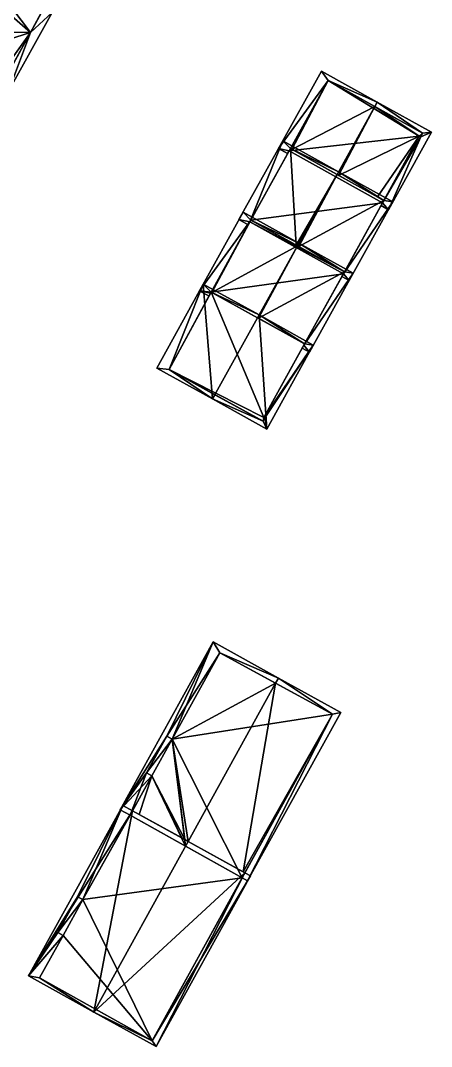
# Model space of a CAD drawing. Extents: x 2679264 to 2679716, y 1246766 to 1247183.
# Drawn here: x 2679441.8 to 2679474.2, y 1246843.3 to 1246924.2 of the extents above; entities that cross this region are included whole.
import ezdxf

# ---------------------------------------------------------------- set-up
doc = ezdxf.new("R2010")
doc.units = 0

msp = doc.modelspace()

# ---------------------------------------------------------------- linework, layer by layer
for points in [[(2679433.05, 1246923.46, 450.191), (2679442.61, 1246923.3, 450.191), (2679436.12, 1246928.98, 450.191)], [(2679442.61, 1246923.3, 450.191), (2679443.46, 1246924.84, 450.191), (2679436.12, 1246928.98, 450.191)], [(2679439.72, 1246927.11, 463.349), (2679442.61, 1246923.3, 460.668), (2679436.73, 1246921.42, 463.267)], [(2679443.55, 1246925, 460.668), (2679442.61, 1246923.3, 460.668), (2679439.72, 1246927.11, 463.349)], [(2679440.88, 1246918.66, 460.219), (2679442.61, 1246923.3, 460.668), (2679444.31, 1246924.86, 460.219)], [(2679444.31, 1246924.86, 460.219), (2679442.61, 1246923.3, 460.668), (2679440.88, 1246918.66, 460.219)], [(2679442.61, 1246923.3, 460.668), (2679443.55, 1246925, 460.668), (2679444.31, 1246924.86, 460.219)], [(2679444.31, 1246924.86, 460.219), (2679443.55, 1246925, 460.668), (2679442.61, 1246923.3, 460.668)], [(2679442.61, 1246923.3, 460.668), (2679443.55, 1246925, 460.668), (2679443.46, 1246924.84, 459.626)], [(2679442.61, 1246923.3, 450.191), (2679442.61, 1246923.3, 460.668), (2679443.46, 1246924.84, 459.626)], [(2679443.46, 1246924.84, 450.191), (2679442.61, 1246923.3, 450.191), (2679443.46, 1246924.84, 459.626)], [(2679433.05, 1246923.46, 450.191), (2679440.43, 1246919.36, 450.191), (2679442.61, 1246923.3, 450.191)], [(2679436.73, 1246921.42, 463.267), (2679442.61, 1246923.3, 460.668), (2679439.96, 1246919.62, 461.002)], [(2679442.61, 1246923.3, 460.668), (2679440.43, 1246919.36, 460.674), (2679439.96, 1246919.62, 461.002)], [(2679440.88, 1246918.66, 460.219), (2679440.36, 1246919.23, 460.674), (2679442.61, 1246923.3, 460.668)], [(2679442.61, 1246923.3, 460.668), (2679440.36, 1246919.23, 460.674), (2679440.88, 1246918.66, 460.219)], [(2679440.43, 1246919.36, 450.191), (2679440.43, 1246919.36, 460.674), (2679442.61, 1246923.3, 460.668)], [(2679442.61, 1246923.3, 450.191), (2679440.43, 1246919.36, 450.191), (2679442.61, 1246923.3, 460.668)], [(2679462.16, 1246914.15, 457.906), (2679465.55, 1246920.25, 457.906), (2679466.08, 1246919.52, 458.397)], [(2679466.08, 1246919.52, 458.397), (2679465.55, 1246920.25, 457.906), (2679462.16, 1246914.15, 457.906)], [(2679465.55, 1246920.25, 457.906), (2679469.95, 1246917.81, 460.9), (2679466.08, 1246919.52, 458.397)], [(2679466.08, 1246919.52, 458.397), (2679469.95, 1246917.81, 460.9), (2679465.55, 1246920.25, 457.906)], [(2679462.16, 1246914.15, 457.906), (2679466.08, 1246919.52, 458.397), (2679463, 1246913.97, 458.397)], [(2679463, 1246913.97, 458.397), (2679466.08, 1246919.52, 458.397), (2679462.16, 1246914.15, 457.906)], [(2679473.27, 1246915.12, 449.024), (2679466.08, 1246919.52, 449.024), (2679463, 1246913.97, 449.024)], [(2679463.21, 1246914.07, 458.474), (2679463.1, 1246914.14, 458.398), (2679466.08, 1246919.52, 458.397)], [(2679463.1, 1246914.14, 449.024), (2679466.08, 1246919.52, 458.397), (2679463.1, 1246914.14, 458.397)], [(2679463.1, 1246914.14, 449.024), (2679466.08, 1246919.52, 449.024), (2679466.08, 1246919.52, 458.397)], [(2679469.76, 1246917.46, 460.9), (2679463.21, 1246914.07, 458.474), (2679466.08, 1246919.52, 458.397)], [(2679469.95, 1246917.81, 460.9), (2679469.76, 1246917.46, 460.9), (2679466.08, 1246919.52, 458.397)], [(2679466.08, 1246919.52, 458.397), (2679469.76, 1246917.46, 460.9), (2679469.95, 1246917.81, 460.9)], [(2679473.53, 1246915.36, 458.255), (2679469.76, 1246917.46, 460.9), (2679466.08, 1246919.52, 449.024)], [(2679473.53, 1246915.36, 449.024), (2679473.53, 1246915.36, 458.255), (2679466.08, 1246919.52, 449.024)], [(2679469.76, 1246917.46, 460.9), (2679466.08, 1246919.52, 458.397), (2679466.08, 1246919.52, 449.024)], [(2679473.27, 1246915.12, 449.024), (2679473.53, 1246915.36, 449.024), (2679466.08, 1246919.52, 449.024)], [(2679469.76, 1246917.46, 460.9), (2679466.78, 1246912.09, 460.9), (2679463.21, 1246914.07, 458.474)], [(2679466.78, 1246912.09, 460.9), (2679469.76, 1246917.46, 460.9), (2679466.9, 1246912.03, 460.815)], [(2679469.76, 1246917.46, 460.9), (2679473.27, 1246915.12, 458.323), (2679466.9, 1246912.03, 460.815)], [(2679473.53, 1246915.36, 458.255), (2679469.76, 1246917.46, 460.9), (2679469.95, 1246917.81, 460.9)], [(2679469.95, 1246917.81, 460.9), (2679469.76, 1246917.46, 460.9), (2679473.53, 1246915.36, 458.255)], [(2679473.53, 1246915.36, 458.255), (2679473.27, 1246915.12, 458.323), (2679469.76, 1246917.46, 460.9)], [(2679473.53, 1246915.36, 458.255), (2679469.95, 1246917.81, 460.9), (2679474.23, 1246915.44, 457.906)], [(2679474.23, 1246915.44, 457.906), (2679469.95, 1246917.81, 460.9), (2679473.53, 1246915.36, 458.255)], [(2679470.38, 1246909.87, 449.024), (2679473.27, 1246915.12, 449.024), (2679463, 1246913.97, 449.024)], [(2679466.9, 1246912.03, 460.815), (2679473.27, 1246915.12, 458.323), (2679469.97, 1246910.33, 458.67)], [(2679473.27, 1246915.12, 458.323), (2679470.48, 1246910.04, 458.314), (2679469.97, 1246910.33, 458.67)], [(2679470.38, 1246909.87, 458.314), (2679473.27, 1246915.12, 458.323), (2679473.38, 1246915.07, 458.252)], [(2679473.38, 1246915.07, 458.252), (2679473.27, 1246915.12, 458.323), (2679470.38, 1246909.87, 458.314)], [(2679470.84, 1246909.32, 457.906), (2679470.38, 1246909.87, 458.314), (2679473.38, 1246915.07, 458.252)], [(2679473.38, 1246915.07, 458.252), (2679470.38, 1246909.87, 458.314), (2679470.84, 1246909.32, 457.906)], [(2679473.27, 1246915.12, 449.024), (2679470.48, 1246910.04, 458.314), (2679473.27, 1246915.12, 458.323)], [(2679473.27, 1246915.12, 449.024), (2679470.48, 1246910.04, 449.024), (2679470.48, 1246910.04, 458.314)], [(2679470.84, 1246909.32, 457.906), (2679473.38, 1246915.07, 458.252), (2679474.23, 1246915.44, 457.906)], [(2679474.23, 1246915.44, 457.906), (2679473.38, 1246915.07, 458.252), (2679470.84, 1246909.32, 457.906)], [(2679473.53, 1246915.36, 458.255), (2679473.38, 1246915.07, 458.252), (2679473.27, 1246915.12, 458.323)], [(2679473.27, 1246915.12, 449.024), (2679473.38, 1246915.07, 449.024), (2679473.53, 1246915.36, 449.024)], [(2679473.27, 1246915.12, 458.323), (2679473.38, 1246915.07, 458.252), (2679473.27, 1246915.12, 449.024)], [(2679473.27, 1246915.12, 449.024), (2679473.38, 1246915.07, 458.252), (2679473.38, 1246915.07, 449.024)], [(2679473.38, 1246915.07, 458.252), (2679473.53, 1246915.36, 458.255), (2679474.23, 1246915.44, 457.906)], [(2679474.23, 1246915.44, 457.906), (2679473.53, 1246915.36, 458.255), (2679473.38, 1246915.07, 458.252)], [(2679473.38, 1246915.07, 458.252), (2679473.53, 1246915.36, 458.255), (2679473.53, 1246915.36, 449.024)], [(2679473.38, 1246915.07, 449.024), (2679473.38, 1246915.07, 458.252), (2679473.53, 1246915.36, 449.024)], [(2679462.5, 1246914.75, 458.995), (2679459.9, 1246908.36, 459.465), (2679459.05, 1246908.54, 458.994)], [(2679459.05, 1246908.54, 458.994), (2679459.9, 1246908.36, 459.465), (2679462.5, 1246914.75, 458.995)], [(2679462.5, 1246914.75, 458.995), (2679463.1, 1246914.14, 459.464), (2679459.9, 1246908.36, 459.465)], [(2679459.9, 1246908.36, 459.465), (2679463.1, 1246914.14, 459.464), (2679462.5, 1246914.75, 458.995)], [(2679463.1, 1246914.14, 459.464), (2679459.99, 1246908.51, 459.468), (2679459.9, 1246908.36, 459.465)], [(2679463.1, 1246914.14, 459.464), (2679459.9, 1246908.36, 459.465), (2679463, 1246913.96, 458.397)], [(2679459.99, 1246908.51, 459.468), (2679463.1, 1246914.14, 459.464), (2679463.57, 1246906.52, 461.791)], [(2679462.88, 1246913.75, 458.398), (2679462.16, 1246914.15, 457.906), (2679463, 1246913.97, 458.397)], [(2679462.16, 1246914.15, 457.906), (2679462.88, 1246913.75, 458.398), (2679463, 1246913.97, 458.397)], [(2679462.5, 1246914.75, 458.995), (2679466.9, 1246912.31, 461.853), (2679463.1, 1246914.14, 459.464)], [(2679463.1, 1246914.14, 459.464), (2679466.9, 1246912.31, 461.853), (2679462.5, 1246914.75, 458.995)], [(2679463, 1246913.97, 449.024), (2679463.1, 1246914.14, 458.397), (2679463, 1246913.97, 458.397)], [(2679463, 1246913.97, 449.024), (2679463.1, 1246914.14, 449.024), (2679463.1, 1246914.14, 458.397)], [(2679463.1, 1246914.14, 458.398), (2679463.1, 1246914.14, 459.464), (2679463, 1246913.96, 458.397)], [(2679463.1, 1246914.14, 459.464), (2679466.78, 1246912.09, 461.853), (2679463.57, 1246906.52, 461.791)], [(2679466.9, 1246912.31, 461.853), (2679466.78, 1246912.09, 461.853), (2679463.1, 1246914.14, 459.464)], [(2679463.1, 1246914.14, 459.464), (2679466.78, 1246912.09, 461.853), (2679466.9, 1246912.31, 461.853)], [(2679466.78, 1246912.09, 461.853), (2679463.1, 1246914.14, 459.464), (2679466.44, 1246912.28, 460.669)], [(2679466.44, 1246912.28, 460.669), (2679463.1, 1246914.14, 459.464), (2679463.1, 1246914.14, 458.398)], [(2679463, 1246913.96, 458.397), (2679459.9, 1246908.36, 459.465), (2679459.9, 1246908.36, 449.024)], [(2679463, 1246913.96, 458.397), (2679459.9, 1246908.36, 449.024), (2679463, 1246913.96, 449.024)], [(2679459.9, 1246908.36, 449.024), (2679459.99, 1246908.51, 449.024), (2679463, 1246913.96, 449.024)], [(2679459.99, 1246908.51, 449.024), (2679470.38, 1246909.87, 449.024), (2679463, 1246913.96, 449.024)], [(2679463.57, 1246906.52, 461.791), (2679466.78, 1246912.09, 461.853), (2679463.66, 1246906.47, 461.853)], [(2679466.78, 1246912.09, 461.853), (2679463.76, 1246906.42, 461.789), (2679463.66, 1246906.47, 461.853)], [(2679470.48, 1246910.04, 459.384), (2679463.76, 1246906.42, 461.789), (2679466.78, 1246912.09, 461.853)], [(2679466.78, 1246912.09, 460.9), (2679466.78, 1246912.09, 461.853), (2679466.44, 1246912.28, 460.669)], [(2679470.48, 1246910.04, 459.384), (2679466.78, 1246912.09, 461.853), (2679466.9, 1246912.31, 461.853)], [(2679466.9, 1246912.31, 461.853), (2679466.78, 1246912.09, 461.853), (2679470.48, 1246910.04, 459.384)], [(2679469.97, 1246910.33, 458.67), (2679470.48, 1246910.04, 459.384), (2679466.78, 1246912.09, 460.9)], [(2679470.48, 1246910.04, 459.384), (2679466.78, 1246912.09, 461.853), (2679466.78, 1246912.09, 460.9)], [(2679471.18, 1246909.94, 458.994), (2679470.48, 1246910.04, 459.384), (2679466.9, 1246912.31, 461.853)], [(2679466.9, 1246912.31, 461.853), (2679470.48, 1246910.04, 459.384), (2679471.18, 1246909.94, 458.994)], [(2679470.48, 1246910.04, 458.314), (2679470.48, 1246910.04, 459.384), (2679469.97, 1246910.33, 458.67)], [(2679459.99, 1246908.51, 449.024), (2679467.36, 1246904.42, 449.024), (2679470.38, 1246909.87, 449.024)], [(2679463.76, 1246906.42, 461.789), (2679470.48, 1246910.04, 459.384), (2679467.36, 1246904.42, 459.378)], [(2679467.29, 1246904.27, 459.375), (2679467.36, 1246904.42, 459.378), (2679470.48, 1246910.04, 459.384)], [(2679471.18, 1246909.94, 458.994), (2679467.29, 1246904.27, 459.375), (2679470.48, 1246910.04, 459.384)], [(2679470.48, 1246910.04, 459.384), (2679467.29, 1246904.27, 459.375), (2679471.18, 1246909.94, 458.994)], [(2679467.29, 1246904.27, 459.375), (2679470.48, 1246910.04, 459.384), (2679470.38, 1246909.87, 458.314)], [(2679471.18, 1246909.94, 458.994), (2679467.74, 1246903.73, 458.994), (2679467.29, 1246904.27, 459.375)], [(2679467.29, 1246904.27, 459.375), (2679467.74, 1246903.73, 458.994), (2679471.18, 1246909.94, 458.994)], [(2679467.29, 1246904.27, 449.024), (2679467.29, 1246904.27, 459.375), (2679470.38, 1246909.87, 458.314)], [(2679470.38, 1246909.87, 449.024), (2679467.29, 1246904.27, 449.024), (2679470.38, 1246909.87, 458.314)], [(2679467.36, 1246904.42, 449.024), (2679467.29, 1246904.27, 449.024), (2679470.38, 1246909.87, 449.024)], [(2679470.38, 1246909.87, 458.314), (2679470.84, 1246909.32, 457.906), (2679470.26, 1246909.65, 458.314)], [(2679470.84, 1246909.32, 457.906), (2679470.38, 1246909.87, 458.314), (2679470.26, 1246909.65, 458.314)], [(2679470.48, 1246910.04, 449.024), (2679470.38, 1246909.87, 458.314), (2679470.48, 1246910.04, 458.314)], [(2679470.48, 1246910.04, 449.024), (2679470.38, 1246909.87, 449.024), (2679470.38, 1246909.87, 458.314)], [(2679470.38, 1246909.87, 458.314), (2679470.48, 1246910.04, 459.384), (2679470.48, 1246910.04, 458.314)], [(2679455.94, 1246902.93, 460.015), (2679459.38, 1246909.13, 460.015), (2679459.99, 1246908.51, 460.512)], [(2679459.99, 1246908.51, 460.512), (2679459.38, 1246909.13, 460.015), (2679455.94, 1246902.93, 460.015)], [(2679455.94, 1246902.93, 460.015), (2679459.99, 1246908.51, 460.512), (2679456.86, 1246902.82, 460.527)], [(2679459.99, 1246908.51, 460.512), (2679455.94, 1246902.93, 460.015), (2679456.86, 1246902.82, 460.527)], [(2679456.86, 1246902.82, 460.527), (2679459.99, 1246908.51, 460.512), (2679456.92, 1246902.79, 460.568)], [(2679459.9, 1246908.36, 459.468), (2679459.99, 1246908.51, 460.512), (2679456.86, 1246902.82, 460.528)], [(2679463.66, 1246906.47, 463.009), (2679456.92, 1246902.79, 460.568), (2679459.99, 1246908.51, 460.512)], [(2679459.05, 1246908.54, 458.994), (2679459.9, 1246908.36, 459.465), (2679459.78, 1246908.14, 459.469)], [(2679459.9, 1246908.36, 459.465), (2679459.05, 1246908.54, 458.994), (2679459.78, 1246908.14, 459.469)], [(2679459.38, 1246909.13, 460.015), (2679463.78, 1246906.69, 463.009), (2679459.99, 1246908.51, 460.512)], [(2679459.99, 1246908.51, 460.512), (2679463.78, 1246906.69, 463.009), (2679459.38, 1246909.13, 460.015)], [(2679459.9, 1246908.36, 459.465), (2679459.99, 1246908.51, 459.468), (2679459.9, 1246908.36, 459.468)], [(2679459.9, 1246908.36, 459.468), (2679459.99, 1246908.51, 459.468), (2679459.99, 1246908.51, 460.512)], [(2679459.9, 1246908.36, 449.024), (2679467.36, 1246904.42, 449.024), (2679459.99, 1246908.51, 449.024)], [(2679463.78, 1246906.69, 463.009), (2679463.66, 1246906.47, 463.009), (2679459.99, 1246908.51, 460.512)], [(2679459.99, 1246908.51, 460.512), (2679463.66, 1246906.47, 463.009), (2679463.78, 1246906.69, 463.009)], [(2679463.66, 1246906.47, 463.009), (2679459.99, 1246908.51, 460.512), (2679463.29, 1246906.68, 461.615)], [(2679463.29, 1246906.68, 461.615), (2679459.99, 1246908.51, 460.512), (2679459.99, 1246908.51, 459.468)], [(2679459.9, 1246908.36, 459.468), (2679456.86, 1246902.82, 460.528), (2679456.86, 1246902.82, 449.024)], [(2679456.86, 1246902.82, 449.024), (2679459.9, 1246908.36, 449.024), (2679459.9, 1246908.36, 459.468)], [(2679467.28, 1246904.27, 449.024), (2679459.9, 1246908.36, 449.024), (2679456.86, 1246902.82, 449.024)], [(2679459.78, 1246908.14, 459.469), (2679459.9, 1246908.36, 459.465), (2679459.9, 1246908.36, 459.468)], [(2679459.9, 1246908.36, 459.468), (2679459.9, 1246908.36, 459.465), (2679459.78, 1246908.14, 459.469)], [(2679459.9, 1246908.36, 459.468), (2679459.9, 1246908.36, 449.024), (2679459.9, 1246908.36, 459.465)], [(2679459.9, 1246908.36, 449.024), (2679467.28, 1246904.27, 449.024), (2679467.36, 1246904.42, 449.024)], [(2679463.66, 1246906.47, 463.009), (2679460.51, 1246900.8, 463.009), (2679456.92, 1246902.79, 460.568)], [(2679463.66, 1246906.47, 463.009), (2679460.58, 1246900.76, 462.963), (2679460.51, 1246900.8, 463.009)], [(2679467.36, 1246904.42, 460.417), (2679460.58, 1246900.76, 462.963), (2679463.66, 1246906.47, 463.009)], [(2679463.66, 1246906.47, 461.853), (2679463.66, 1246906.47, 463.009), (2679463.29, 1246906.68, 461.615)], [(2679467.36, 1246904.42, 460.417), (2679463.66, 1246906.47, 463.009), (2679463.78, 1246906.69, 463.009)], [(2679463.78, 1246906.69, 463.009), (2679463.66, 1246906.47, 463.009), (2679467.36, 1246904.42, 460.417)], [(2679466.89, 1246904.68, 459.692), (2679467.36, 1246904.42, 460.417), (2679463.66, 1246906.47, 461.853)], [(2679467.36, 1246904.42, 460.417), (2679463.66, 1246906.47, 463.009), (2679463.66, 1246906.47, 461.853)], [(2679467.36, 1246904.42, 460.417), (2679463.78, 1246906.69, 463.009), (2679468.06, 1246904.32, 460.015)], [(2679468.06, 1246904.32, 460.015), (2679463.78, 1246906.69, 463.009), (2679467.36, 1246904.42, 460.417)], [(2679460.58, 1246900.76, 462.963), (2679467.36, 1246904.42, 460.417), (2679464.22, 1246898.74, 460.415)], [(2679464.16, 1246898.63, 460.415), (2679467.36, 1246904.42, 460.417), (2679468.06, 1246904.32, 460.015)], [(2679468.06, 1246904.32, 460.015), (2679467.36, 1246904.42, 460.417), (2679464.16, 1246898.63, 460.415)], [(2679467.36, 1246904.42, 460.417), (2679467.28, 1246904.27, 459.378), (2679464.22, 1246898.74, 460.415)], [(2679467.36, 1246904.42, 459.378), (2679467.36, 1246904.42, 460.417), (2679466.89, 1246904.68, 459.692)], [(2679467.36, 1246904.42, 459.378), (2679467.29, 1246904.27, 459.375), (2679467.28, 1246904.27, 459.378)], [(2679467.36, 1246904.42, 449.024), (2679467.28, 1246904.27, 449.024), (2679467.29, 1246904.27, 449.024)], [(2679467.36, 1246904.42, 459.378), (2679467.28, 1246904.27, 459.378), (2679467.36, 1246904.42, 460.417)], [(2679464.22, 1246898.74, 449.024), (2679467.28, 1246904.27, 449.024), (2679456.86, 1246902.82, 449.024)], [(2679464.61, 1246898.09, 460.015), (2679464.16, 1246898.63, 460.415), (2679468.06, 1246904.32, 460.015)], [(2679468.06, 1246904.32, 460.015), (2679464.16, 1246898.63, 460.415), (2679464.61, 1246898.09, 460.015)], [(2679464.22, 1246898.74, 449.024), (2679464.22, 1246898.74, 460.415), (2679467.28, 1246904.27, 459.378)], [(2679467.28, 1246904.27, 449.024), (2679464.22, 1246898.74, 449.024), (2679467.28, 1246904.27, 459.378)], [(2679467.29, 1246904.27, 459.375), (2679467.74, 1246903.73, 458.994), (2679467.16, 1246904.05, 459.378)], [(2679467.28, 1246904.27, 459.378), (2679467.29, 1246904.27, 459.375), (2679467.16, 1246904.05, 459.378)], [(2679467.74, 1246903.73, 458.994), (2679467.29, 1246904.27, 459.375), (2679467.16, 1246904.05, 459.378)], [(2679467.16, 1246904.05, 459.378), (2679467.29, 1246904.27, 459.375), (2679467.28, 1246904.27, 459.378)], [(2679467.28, 1246904.27, 449.024), (2679467.28, 1246904.27, 459.378), (2679467.29, 1246904.27, 459.375)], [(2679467.29, 1246904.27, 459.375), (2679467.29, 1246904.27, 449.024), (2679467.28, 1246904.27, 449.024)], [(2679452.56, 1246896.84, 461.173), (2679456.23, 1246903.46, 461.173), (2679456.96, 1246894.4, 464.03)], [(2679456.23, 1246903.46, 461.173), (2679452.56, 1246896.84, 461.173), (2679453.53, 1246896.73, 461.684)], [(2679456.86, 1246902.82, 461.662), (2679456.23, 1246903.46, 461.173), (2679453.53, 1246896.73, 461.684)], [(2679456.86, 1246902.82, 461.662), (2679453.53, 1246896.73, 461.684), (2679456.81, 1246902.73, 460.528)], [(2679456.86, 1246902.82, 449.024), (2679453.53, 1246896.73, 449.024), (2679461.01, 1246892.95, 449.024)], [(2679456.81, 1246902.73, 460.527), (2679455.94, 1246902.93, 460.015), (2679456.86, 1246902.82, 460.527)], [(2679456.69, 1246902.51, 460.528), (2679455.94, 1246902.93, 460.015), (2679456.81, 1246902.73, 460.527)], [(2679455.94, 1246902.93, 460.015), (2679456.81, 1246902.73, 460.527), (2679456.86, 1246902.82, 460.527)], [(2679455.94, 1246902.93, 460.015), (2679456.69, 1246902.51, 460.528), (2679456.81, 1246902.73, 460.527)], [(2679456.23, 1246903.46, 461.173), (2679460.64, 1246901.02, 464.03), (2679456.96, 1246894.4, 464.03)], [(2679460.64, 1246901.02, 464.03), (2679456.23, 1246903.46, 461.173), (2679456.86, 1246902.82, 461.662)], [(2679456.86, 1246902.82, 460.528), (2679456.86, 1246902.82, 461.662), (2679456.81, 1246902.73, 460.528)], [(2679456.81, 1246902.73, 449.024), (2679456.86, 1246902.82, 449.024), (2679456.86, 1246902.82, 460.528)], [(2679456.81, 1246902.73, 460.528), (2679456.81, 1246902.73, 449.024), (2679456.86, 1246902.82, 460.528)], [(2679460.64, 1246901.02, 464.03), (2679456.86, 1246902.82, 461.662), (2679460.51, 1246900.8, 464.03)], [(2679460.51, 1246900.8, 464.03), (2679456.86, 1246902.82, 461.662), (2679460.22, 1246900.96, 462.807)], [(2679460.22, 1246900.96, 462.807), (2679456.86, 1246902.82, 461.662), (2679456.86, 1246902.82, 460.528)], [(2679456.86, 1246902.82, 449.024), (2679461.01, 1246892.95, 449.024), (2679464.22, 1246898.74, 449.024)], [(2679456.81, 1246902.73, 460.528), (2679453.53, 1246896.73, 461.684), (2679453.53, 1246896.73, 449.024)], [(2679456.81, 1246902.73, 460.528), (2679453.53, 1246896.73, 449.024), (2679456.81, 1246902.73, 449.024)], [(2679460.64, 1246901.02, 464.03), (2679461.24, 1246892.02, 461.173), (2679456.96, 1246894.4, 464.03)], [(2679460.51, 1246900.8, 463.009), (2679460.51, 1246900.8, 464.03), (2679460.22, 1246900.96, 462.807)], [(2679464.22, 1246898.74, 461.554), (2679460.64, 1246901.02, 464.03), (2679460.51, 1246900.8, 464.03)], [(2679460.51, 1246900.8, 463.009), (2679464.22, 1246898.74, 461.554), (2679460.51, 1246900.8, 464.03)], [(2679463.75, 1246899, 460.746), (2679464.22, 1246898.74, 461.554), (2679460.51, 1246900.8, 463.009)], [(2679464.91, 1246898.64, 461.173), (2679461.24, 1246892.02, 461.173), (2679460.64, 1246901.02, 464.03)], [(2679464.91, 1246898.64, 461.173), (2679460.64, 1246901.02, 464.03), (2679464.22, 1246898.74, 461.554)], [(2679464.22, 1246898.74, 460.415), (2679464.22, 1246898.74, 461.554), (2679463.75, 1246899, 460.746)], [(2679461.01, 1246892.95, 461.555), (2679464.91, 1246898.64, 461.173), (2679464.22, 1246898.74, 461.554)], [(2679461.01, 1246892.95, 461.555), (2679464.22, 1246898.74, 461.554), (2679464.16, 1246898.63, 460.415)], [(2679461.09, 1246892.92, 461.507), (2679464.91, 1246898.64, 461.173), (2679461.01, 1246892.95, 461.555)], [(2679461.01, 1246892.95, 449.024), (2679461.01, 1246892.95, 461.555), (2679464.16, 1246898.63, 460.415)], [(2679464.16, 1246898.63, 449.024), (2679461.01, 1246892.95, 449.024), (2679464.16, 1246898.63, 460.415)], [(2679461.24, 1246892.02, 461.173), (2679464.91, 1246898.64, 461.173), (2679461.09, 1246892.92, 461.507)], [(2679464.16, 1246898.63, 460.415), (2679464.61, 1246898.09, 460.015), (2679464.04, 1246898.41, 460.414)], [(2679464.61, 1246898.09, 460.015), (2679464.16, 1246898.63, 460.415), (2679464.04, 1246898.41, 460.414)], [(2679464.16, 1246898.63, 460.415), (2679464.22, 1246898.74, 461.554), (2679464.22, 1246898.74, 460.415)], [(2679464.16, 1246898.63, 460.415), (2679464.22, 1246898.74, 460.415), (2679464.22, 1246898.74, 449.024)], [(2679464.16, 1246898.63, 449.024), (2679464.16, 1246898.63, 460.415), (2679464.22, 1246898.74, 449.024)], [(2679452.56, 1246896.84, 461.173), (2679456.96, 1246894.4, 464.03), (2679453.53, 1246896.73, 461.684)], [(2679453.53, 1246896.73, 461.684), (2679456.96, 1246894.4, 464.03), (2679457.15, 1246894.73, 464.03)], [(2679453.53, 1246896.73, 461.684), (2679457.15, 1246894.73, 464.03), (2679453.53, 1246896.73, 449.024)], [(2679457.15, 1246894.73, 464.03), (2679460.95, 1246892.64, 461.499), (2679453.53, 1246896.73, 449.024)], [(2679453.53, 1246896.73, 449.024), (2679460.95, 1246892.64, 461.499), (2679460.95, 1246892.64, 449.024)], [(2679453.53, 1246896.73, 449.024), (2679460.95, 1246892.64, 449.024), (2679461.01, 1246892.95, 449.024)], [(2679457.15, 1246894.73, 464.03), (2679456.96, 1246894.4, 464.03), (2679460.95, 1246892.64, 461.499)], [(2679456.96, 1246894.4, 464.03), (2679461.24, 1246892.02, 461.173), (2679460.95, 1246892.64, 461.499)], [(2679460.95, 1246892.64, 449.024), (2679461.09, 1246892.92, 449.024), (2679461.01, 1246892.95, 449.024)], [(2679460.95, 1246892.64, 461.499), (2679461.24, 1246892.02, 461.173), (2679461.09, 1246892.92, 461.507)], [(2679460.95, 1246892.64, 461.499), (2679461.09, 1246892.92, 461.507), (2679461.09, 1246892.92, 449.024)], [(2679460.95, 1246892.64, 449.024), (2679460.95, 1246892.64, 461.499), (2679461.09, 1246892.92, 449.024)], [(2679461.09, 1246892.92, 461.507), (2679461.01, 1246892.95, 461.555), (2679461.01, 1246892.95, 449.024)], [(2679461.09, 1246892.92, 449.024), (2679461.09, 1246892.92, 461.507), (2679461.01, 1246892.95, 449.024)], [(2679457, 1246875.24, 469.157), (2679453.36, 1246867.81, 469.373), (2679449.69, 1246862.01, 469.157)], [(2679457, 1246875.24, 469.157), (2679449.69, 1246862.01, 469.157), (2679453.36, 1246867.81, 469.373)], [(2679457, 1246875.24, 469.157), (2679457.55, 1246874.37, 469.634), (2679453.36, 1246867.81, 469.373)], [(2679453.78, 1246867.57, 469.632), (2679457, 1246875.24, 469.157), (2679453.36, 1246867.81, 469.373)], [(2679457.55, 1246874.37, 469.634), (2679457, 1246875.24, 469.157), (2679453.78, 1246867.57, 469.632)], [(2679457, 1246875.24, 469.157), (2679462.16, 1246872.39, 472.288), (2679457.55, 1246874.37, 469.634)], [(2679462.16, 1246872.39, 472.288), (2679457, 1246875.24, 469.157), (2679457.55, 1246874.37, 469.634)], [(2679457.55, 1246874.37, 469.634), (2679453.78, 1246867.57, 469.632), (2679453.36, 1246867.81, 469.373)], [(2679453.78, 1246867.57, 469.632), (2679457.55, 1246874.37, 469.634), (2679461.94, 1246871.98, 472.288)], [(2679457.55, 1246874.37, 469.634), (2679453.78, 1246867.57, 469.632), (2679457.55, 1246874.37, 455.757)], [(2679457.55, 1246874.37, 455.757), (2679453.78, 1246867.57, 469.632), (2679453.78, 1246867.57, 455.757)], [(2679466.43, 1246869.54, 455.757), (2679457.55, 1246874.37, 455.757), (2679453.78, 1246867.57, 455.757)], [(2679462.16, 1246872.39, 472.288), (2679461.94, 1246871.98, 472.288), (2679457.55, 1246874.37, 469.634)], [(2679461.94, 1246871.98, 472.288), (2679462.16, 1246872.39, 472.288), (2679457.55, 1246874.37, 469.634)], [(2679466.43, 1246869.54, 469.434), (2679461.94, 1246871.98, 472.288), (2679457.55, 1246874.37, 455.757)], [(2679466.43, 1246869.54, 455.757), (2679466.43, 1246869.54, 469.434), (2679457.55, 1246874.37, 455.757)], [(2679461.94, 1246871.98, 472.288), (2679457.55, 1246874.37, 469.634), (2679457.55, 1246874.37, 455.757)], [(2679466.43, 1246869.54, 469.434), (2679461.94, 1246871.98, 472.288), (2679462.16, 1246872.39, 472.288)], [(2679466.43, 1246869.54, 469.434), (2679462.16, 1246872.39, 472.288), (2679461.94, 1246871.98, 472.288)], [(2679466.43, 1246869.54, 469.434), (2679462.16, 1246872.39, 472.288), (2679467.07, 1246869.68, 469.157)], [(2679467.07, 1246869.68, 469.157), (2679462.16, 1246872.39, 472.288), (2679466.43, 1246869.54, 469.434)], [(2679455.04, 1246859.5, 472.288), (2679453.78, 1246867.57, 469.632), (2679461.94, 1246871.98, 472.288)], [(2679455.04, 1246859.5, 472.288), (2679461.94, 1246871.98, 472.288), (2679459.38, 1246857.1, 469.519)], [(2679466.43, 1246869.54, 469.434), (2679459.38, 1246857.1, 469.519), (2679461.94, 1246871.98, 472.288)], [(2679459.73, 1246856.39, 469.157), (2679466.43, 1246869.54, 469.434), (2679467.07, 1246869.68, 469.157)], [(2679459.73, 1246856.39, 469.157), (2679467.07, 1246869.68, 469.157), (2679466.43, 1246869.54, 469.434)], [(2679459.3, 1246856.64, 455.757), (2679466.43, 1246869.54, 455.757), (2679453.78, 1246867.57, 455.757)], [(2679459.73, 1246856.39, 469.157), (2679459.3, 1246856.64, 469.433), (2679466.43, 1246869.54, 469.434)], [(2679459.3, 1246856.64, 469.433), (2679459.73, 1246856.39, 469.157), (2679466.43, 1246869.54, 469.434)], [(2679459.38, 1246857.1, 469.519), (2679466.43, 1246869.54, 469.434), (2679459.52, 1246857.03, 469.433)], [(2679466.43, 1246869.54, 455.757), (2679459.52, 1246857.03, 469.433), (2679466.43, 1246869.54, 469.434)], [(2679466.43, 1246869.54, 455.757), (2679459.52, 1246857.03, 455.757), (2679459.52, 1246857.03, 469.433)], [(2679453.36, 1246867.81, 469.373), (2679451.75, 1246864.93, 469.361), (2679449.69, 1246862.01, 469.157)], [(2679453.36, 1246867.81, 469.373), (2679449.69, 1246862.01, 469.157), (2679451.75, 1246864.93, 469.361)], [(2679451.75, 1246864.93, 469.361), (2679453.36, 1246867.81, 469.373), (2679453.78, 1246867.57, 469.632)], [(2679453.36, 1246867.81, 469.373), (2679451.75, 1246864.93, 469.361), (2679453.36, 1246867.81, 455.757)], [(2679453.36, 1246867.81, 455.757), (2679451.75, 1246864.93, 469.361), (2679451.75, 1246864.93, 455.757)], [(2679453.78, 1246867.57, 455.757), (2679453.36, 1246867.81, 455.757), (2679451.75, 1246864.93, 455.757)], [(2679452.18, 1246864.68, 469.629), (2679451.75, 1246864.93, 469.361), (2679453.78, 1246867.57, 469.632)], [(2679453.78, 1246867.57, 455.757), (2679451.75, 1246864.93, 455.757), (2679452.18, 1246864.68, 455.757)], [(2679454.77, 1246859.65, 472.127), (2679452.18, 1246864.68, 469.629), (2679453.78, 1246867.57, 469.632)], [(2679453.78, 1246867.57, 455.757), (2679452.18, 1246864.68, 455.757), (2679454.84, 1246859.13, 455.757)], [(2679453.78, 1246867.57, 469.632), (2679453.36, 1246867.81, 469.373), (2679453.78, 1246867.57, 455.757)], [(2679453.78, 1246867.57, 455.757), (2679453.36, 1246867.81, 469.373), (2679453.36, 1246867.81, 455.757)], [(2679454.77, 1246859.65, 472.127), (2679453.78, 1246867.57, 469.632), (2679455.04, 1246859.5, 472.288)], [(2679459.3, 1246856.64, 455.757), (2679453.78, 1246867.57, 455.757), (2679454.84, 1246859.13, 455.757)], [(2679451.75, 1246864.93, 469.361), (2679450.46, 1246861.59, 469.621), (2679449.69, 1246862.01, 469.157)], [(2679451.75, 1246864.93, 469.361), (2679449.69, 1246862.01, 469.157), (2679452.18, 1246864.68, 469.629)], [(2679451.75, 1246864.93, 469.361), (2679452.18, 1246864.68, 469.629), (2679450.46, 1246861.59, 469.621)], [(2679451.75, 1246864.93, 469.361), (2679452.18, 1246864.68, 469.629), (2679452.18, 1246864.68, 455.757)], [(2679451.75, 1246864.93, 455.757), (2679451.75, 1246864.93, 469.361), (2679452.18, 1246864.68, 455.757)], [(2679449.69, 1246862.01, 469.157), (2679450.46, 1246861.59, 469.621), (2679452.18, 1246864.68, 469.629)], [(2679452.18, 1246864.68, 455.757), (2679450.46, 1246861.59, 455.757), (2679454.84, 1246859.13, 455.757)], [(2679450.65, 1246861.93, 469.622), (2679452.18, 1246864.68, 469.629), (2679451.17, 1246861.64, 469.937)], [(2679452.18, 1246864.68, 455.757), (2679452.18, 1246864.68, 469.629), (2679450.65, 1246861.93, 469.622)], [(2679450.65, 1246861.93, 455.757), (2679452.18, 1246864.68, 455.757), (2679450.65, 1246861.93, 469.622)], [(2679452.18, 1246864.68, 469.629), (2679454.53, 1246859.78, 471.977), (2679451.17, 1246861.64, 469.937)], [(2679454.53, 1246859.78, 471.977), (2679452.18, 1246864.68, 469.629), (2679454.77, 1246859.65, 472.127)], [(2679442.45, 1246848.9, 471.393), (2679449.88, 1246862.35, 471.393), (2679450.65, 1246861.93, 471.835)], [(2679449.88, 1246862.35, 471.393), (2679442.45, 1246848.9, 471.393), (2679446.32, 1246855.15, 471.58)], [(2679447.61, 1246846.05, 474.374), (2679442.45, 1246848.9, 471.393), (2679450.65, 1246861.93, 471.835)], [(2679446.74, 1246854.93, 471.817), (2679449.88, 1246862.35, 471.393), (2679446.32, 1246855.15, 471.58)], [(2679450.65, 1246861.93, 471.835), (2679449.88, 1246862.35, 471.393), (2679446.74, 1246854.93, 471.817)], [(2679450.46, 1246861.59, 469.621), (2679450.65, 1246861.93, 471.835), (2679446.74, 1246854.93, 471.817)], [(2679446.74, 1246854.93, 455.757), (2679450.46, 1246861.59, 469.621), (2679446.74, 1246854.93, 471.817)], [(2679446.74, 1246854.93, 455.757), (2679450.46, 1246861.59, 455.757), (2679450.46, 1246861.59, 469.621)], [(2679459.3, 1246856.64, 455.757), (2679450.46, 1246861.59, 455.757), (2679446.74, 1246854.93, 455.757)], [(2679455.04, 1246859.5, 474.374), (2679447.61, 1246846.05, 474.374), (2679450.65, 1246861.93, 471.835)], [(2679450.65, 1246861.93, 455.757), (2679450.65, 1246861.93, 469.622), (2679450.46, 1246861.59, 469.621)], [(2679450.46, 1246861.59, 455.757), (2679450.65, 1246861.93, 455.757), (2679450.46, 1246861.59, 469.621)], [(2679450.46, 1246861.59, 469.621), (2679450.65, 1246861.93, 469.622), (2679450.65, 1246861.93, 471.835)], [(2679455.04, 1246859.5, 474.374), (2679450.65, 1246861.93, 471.835), (2679454.77, 1246859.65, 472.127)], [(2679451.17, 1246861.64, 469.937), (2679454.77, 1246859.65, 472.127), (2679450.65, 1246861.93, 471.835)], [(2679450.65, 1246861.93, 469.622), (2679451.17, 1246861.64, 469.937), (2679450.65, 1246861.93, 471.835)], [(2679459.52, 1246857.03, 471.657), (2679447.61, 1246846.05, 474.374), (2679455.04, 1246859.5, 474.374)], [(2679455.04, 1246859.5, 472.288), (2679455.04, 1246859.5, 474.374), (2679454.77, 1246859.65, 472.127)], [(2679459.52, 1246857.03, 471.657), (2679455.04, 1246859.5, 472.288), (2679458.99, 1246857.32, 469.772)], [(2679455.04, 1246859.5, 472.288), (2679459.52, 1246857.03, 471.657), (2679455.04, 1246859.5, 474.374)], [(2679452.52, 1246843.34, 471.393), (2679447.61, 1246846.05, 474.374), (2679459.52, 1246857.03, 471.657)], [(2679459.95, 1246856.79, 471.393), (2679459.52, 1246857.03, 471.657), (2679452.21, 1246843.79, 471.656)], [(2679459.3, 1246856.64, 469.433), (2679452.21, 1246843.79, 471.656), (2679459.52, 1246857.03, 471.657)], [(2679452.52, 1246843.34, 471.393), (2679459.95, 1246856.79, 471.393), (2679452.21, 1246843.79, 471.656)], [(2679459.95, 1246856.79, 471.393), (2679452.52, 1246843.34, 471.393), (2679459.52, 1246857.03, 471.657)], [(2679459.52, 1246857.03, 469.433), (2679459.52, 1246857.03, 471.657), (2679458.99, 1246857.32, 469.772)], [(2679459.52, 1246857.03, 455.757), (2679459.3, 1246856.64, 469.433), (2679459.52, 1246857.03, 469.433)], [(2679459.52, 1246857.03, 455.757), (2679459.3, 1246856.64, 455.757), (2679459.3, 1246856.64, 469.433)], [(2679459.52, 1246857.03, 469.433), (2679459.3, 1246856.64, 469.433), (2679459.52, 1246857.03, 471.657)], [(2679452.21, 1246843.79, 455.757), (2679459.3, 1246856.64, 455.757), (2679446.74, 1246854.93, 455.757)], [(2679459.3, 1246856.64, 469.433), (2679452.21, 1246843.79, 455.757), (2679452.21, 1246843.79, 471.656)], [(2679459.3, 1246856.64, 469.433), (2679459.3, 1246856.64, 455.757), (2679452.21, 1246843.79, 455.757)], [(2679446.32, 1246855.15, 471.58), (2679442.45, 1246848.9, 471.393), (2679444.76, 1246852.34, 471.574)], [(2679446.32, 1246855.15, 471.58), (2679444.76, 1246852.34, 471.574), (2679446.32, 1246855.15, 455.757)], [(2679446.32, 1246855.15, 455.757), (2679444.76, 1246852.34, 471.574), (2679444.76, 1246852.34, 455.757)], [(2679444.76, 1246852.34, 455.757), (2679446.74, 1246854.93, 455.757), (2679446.32, 1246855.15, 455.757)], [(2679446.74, 1246854.93, 471.817), (2679446.32, 1246855.15, 471.58), (2679446.74, 1246854.93, 455.757)], [(2679446.74, 1246854.93, 455.757), (2679446.32, 1246855.15, 471.58), (2679446.32, 1246855.15, 455.757)], [(2679444.76, 1246852.34, 455.757), (2679445.19, 1246852.09, 455.757), (2679446.74, 1246854.93, 455.757)], [(2679445.19, 1246852.09, 455.757), (2679452.21, 1246843.79, 455.757), (2679446.74, 1246854.93, 455.757)], [(2679444.76, 1246852.34, 471.574), (2679442.45, 1246848.9, 471.393), (2679445.19, 1246852.09, 471.827)], [(2679445.19, 1246852.09, 471.827), (2679442.45, 1246848.9, 471.393), (2679443.33, 1246848.76, 471.816)], [(2679445.19, 1246852.09, 471.827), (2679443.33, 1246848.76, 471.816), (2679445.19, 1246852.09, 455.757)], [(2679445.19, 1246852.09, 455.757), (2679443.33, 1246848.76, 471.816), (2679443.33, 1246848.76, 455.757)], [(2679445.19, 1246852.09, 455.757), (2679443.33, 1246848.76, 455.757), (2679452.21, 1246843.79, 455.757)], [(2679444.76, 1246852.34, 471.574), (2679445.19, 1246852.09, 471.827), (2679445.19, 1246852.09, 455.757)], [(2679444.76, 1246852.34, 455.757), (2679444.76, 1246852.34, 471.574), (2679445.19, 1246852.09, 455.757)], [(2679442.45, 1246848.9, 471.393), (2679447.61, 1246846.05, 474.374), (2679443.33, 1246848.76, 471.816)], [(2679443.33, 1246848.76, 471.816), (2679447.61, 1246846.05, 474.374), (2679447.74, 1246846.29, 474.374)], [(2679443.33, 1246848.76, 471.816), (2679447.74, 1246846.29, 474.374), (2679443.33, 1246848.76, 455.757)], [(2679447.74, 1246846.29, 474.374), (2679452.21, 1246843.79, 471.656), (2679443.33, 1246848.76, 455.757)], [(2679443.33, 1246848.76, 455.757), (2679452.21, 1246843.79, 471.656), (2679452.21, 1246843.79, 455.757)], [(2679447.74, 1246846.29, 474.374), (2679447.61, 1246846.05, 474.374), (2679452.21, 1246843.79, 471.656)], [(2679447.61, 1246846.05, 474.374), (2679452.52, 1246843.34, 471.393), (2679452.21, 1246843.79, 471.656)]]:
    msp.add_3dface(points)

doc.saveas('drawing.dxf')
